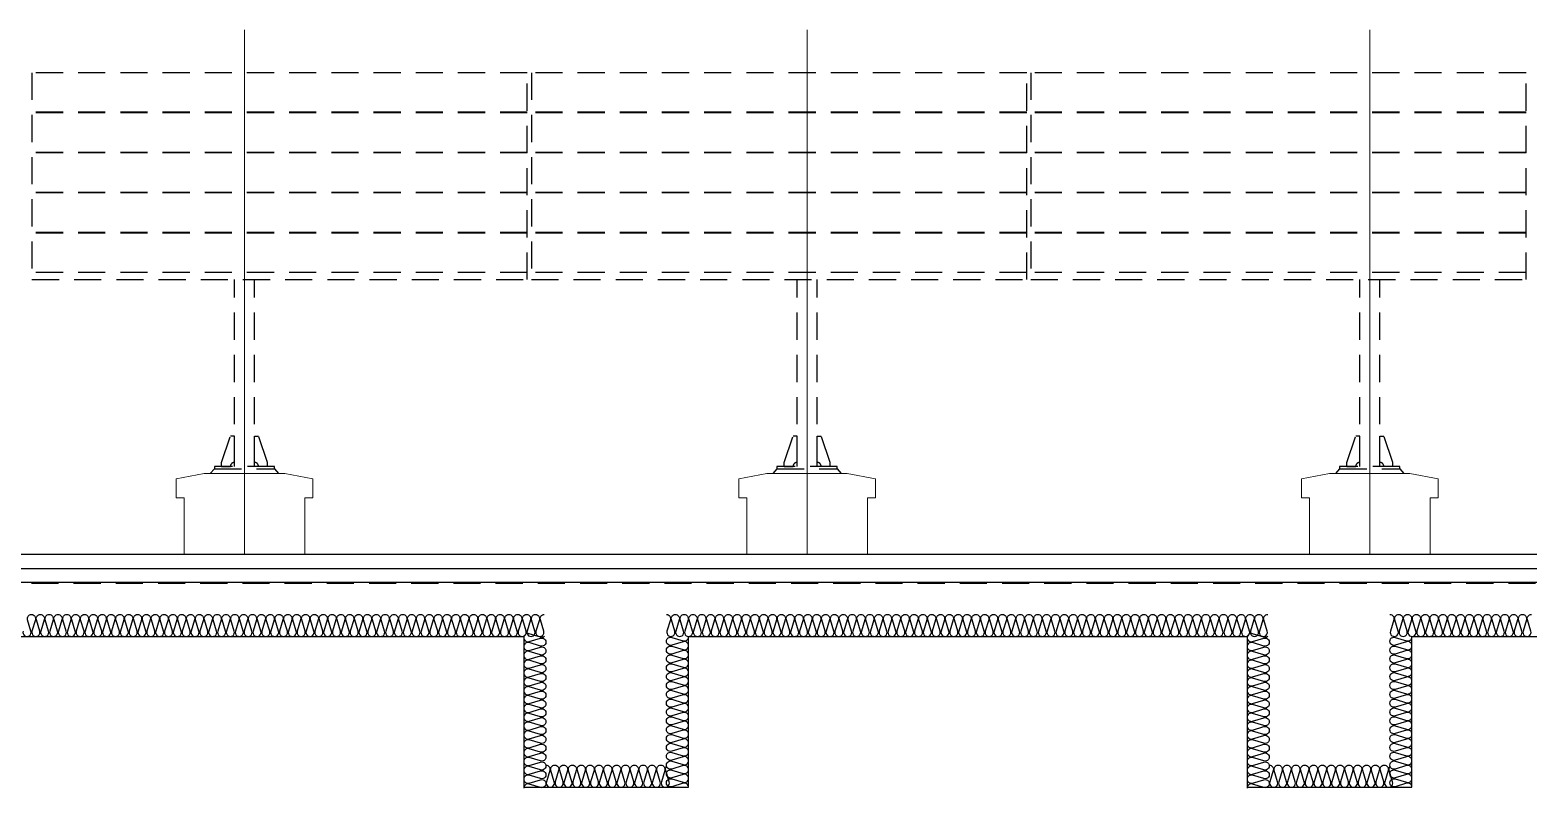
# Model space of a CAD drawing. Header units: millimetres. Extents: x 17311 to 801382, y -242618 to -104888.
# Drawn here: x 727493 to 734948, y -156844 to -153072 of the extents above; entities that cross this region are included whole.
import ezdxf

# ---------------------------------------------------------------- set-up
doc = ezdxf.new("R2010")
doc.units = ezdxf.units.MM
doc.header["$LTSCALE"] = 250
doc.linetypes.add('HID', pattern=[2.8, 1.8, -1])
doc.layers.add('A-ELE-9', color=9, linetype='Continuous', lineweight=5)
doc.layers.add('CEN', color=1, linetype='Continuous', lineweight=9)
for name, color, linetype in [('A-FIN', 6, 'Continuous'), ('A-FIN-8', 8, 'Continuous'), ('A-HAT-WIREMESH', 9, 'g_mesh'), ('A-WP', 1, 'HID'), ('ISL', 251, 'Continuous'), ('S-ELE-5', 8, 'Continuous'), ('태양광 모듈', 5, 'Continuous')]:
    doc.layers.add(name, color=color, linetype=linetype)
doc.styles.add('Gdim', font='')
doc.styles.get('Gdim').set_extended_font_data('Dotum')
doc.linetypes.add('g_mesh', pattern='A,10,-0.8,["X",Gdim,S=0.6,R=0,X=-0.15,Y=-0.3],-0.8', length=11.6)

msp = doc.modelspace()

# ---------------------------------------------------------------- linework, layer by layer
at = {"layer": 'A-ELE-9', "linetype": 'Continuous', "ltscale": 0.3, "elevation": 0}
for points in [[(728260.7, -155679.5), (728260.7, -155399.5), (728220.7, -155399.5), (728220.7, -155305.2), (728360.7, -155279.5), (728760.7, -155279.5), (728900.7, -155305.2), (728900.7, -155399.5), (728860.7, -155399.5), (728860.7, -155679.5)], [(731060.7, -155679.5), (731060.7, -155399.5), (731020.7, -155399.5), (731020.7, -155305.2), (731160.7, -155279.5), (731560.7, -155279.5), (731700.7, -155305.2), (731700.7, -155399.5), (731660.7, -155399.5), (731660.7, -155679.5)], [(733860.7, -155679.5), (733860.7, -155399.5), (733820.7, -155399.5), (733820.7, -155305.2), (733960.7, -155279.5), (734360.7, -155279.5), (734500.7, -155305.2), (734500.7, -155399.5), (734460.7, -155399.5), (734460.7, -155679.5)]]:
    msp.add_lwpolyline(points, dxfattribs=at)
at = {"layer": 'A-FIN'}
msp.add_line((723528.7, -155679.5), (758842.7, -155679.5), dxfattribs=at)
at = {"layer": 'A-FIN-8'}
msp.add_line((759342.4, -155821.5), (723028.9, -155821.5), dxfattribs=at)
at = {"layer": 'A-HAT-WIREMESH', "ltscale": 0.6}
msp.add_line((723018.7, -155750.5), (759352.7, -155750.5), dxfattribs=at)
at = {"layer": 'A-WP', "ltscale": 0.3}
msp.add_line((759345.5, -155826.5), (723025.8, -155826.5), dxfattribs=at)
at = {"layer": 'CEN'}
for p, q in [((728560.7, -153072.1), (728560.7, -155679.5)), ((731360.7, -153072.1), (731360.7, -155679.5)), ((734160.7, -153072.1), (734160.7, -155679.5))]:
    msp.add_line(p, q, dxfattribs=at)
at = {"layer": 'ISL', "elevation": 0}
for points in [[(727459.3, -156062.8, 1.372593), (727498.1, -156062.8), (727481.3, -156006.1, -0.509267), (727500.7, -155979.5, -0.509267), (727520.1, -156006.1), (727503.3, -156062.8, 1.372593), (727542.1, -156062.8), (727525.3, -156006.1, -0.509267), (727544.7, -155979.5, -0.509267), (727564.1, -156006.1), (727547.3, -156062.8, 1.372593), (727586.1, -156062.8), (727569.3, -156006.1, -0.509267), (727588.7, -155979.5, -0.509267), (727608.1, -156006.1), (727591.3, -156062.8, 1.372593), (727630.1, -156062.8), (727613.3, -156006.1, -0.509267), (727632.7, -155979.5, -0.509267), (727652.1, -156006.1), (727635.3, -156062.8, 1.372593), (727674.1, -156062.8), (727657.3, -156006.1, -0.509267), (727676.7, -155979.5, -0.509267), (727696.1, -156006.1), (727679.3, -156062.8, 1.372593), (727718.1, -156062.8), (727701.3, -156006.1, -0.509267), (727720.7, -155979.5, -0.509267), (727740.1, -156006.1), (727723.3, -156062.8, 1.372593), (727762.1, -156062.8), (727745.3, -156006.1, -0.509267), (727764.7, -155979.5, -0.509267), (727784.1, -156006.1), (727767.3, -156062.8, 1.372593), (727806.1, -156062.8), (727789.3, -156006.1, -0.509267), (727808.7, -155979.5, -0.509267), (727828.1, -156006.1), (727811.3, -156062.8, 1.372593), (727850.1, -156062.8), (727833.3, -156006.1, -0.509267), (727852.7, -155979.5, -0.509267), (727872.1, -156006.1), (727855.3, -156062.8, 1.372593), (727894.1, -156062.8), (727877.3, -156006.1, -0.509267), (727896.7, -155979.5, -0.509267), (727916.1, -156006.1), (727899.3, -156062.8, 1.372593), (727938.1, -156062.8), (727921.3, -156006.1, -0.509267), (727940.7, -155979.5, -0.509267), (727960.1, -156006.1), (727943.3, -156062.8, 1.372593), (727982.1, -156062.8), (727965.3, -156006.1, -0.509267), (727984.7, -155979.5, -0.509267), (728004.1, -156006.1), (727987.3, -156062.8, 1.372593), (728026.1, -156062.8), (728009.3, -156006.1, -0.509267), (728028.7, -155979.5, -0.509267), (728048.1, -156006.1), (728031.3, -156062.8, 1.372593), (728070.1, -156062.8), (728053.3, -156006.1, -0.509267), (728072.7, -155979.5, -0.509267), (728092.1, -156006.1), (728075.3, -156062.8, 1.372593), (728114.1, -156062.8), (728097.3, -156006.1, -0.509267), (728116.7, -155979.5, -0.509267), (728136.1, -156006.1), (728119.3, -156062.8, 1.372593), (728158.1, -156062.8), (728141.3, -156006.1, -0.509267), (728160.7, -155979.5, -0.509267), (728180.1, -156006.1), (728163.3, -156062.8, 1.372593), (728202.1, -156062.8), (728185.3, -156006.1, -0.509267), (728204.7, -155979.5, -0.509267), (728224.1, -156006.1), (728207.3, -156062.8, 1.372593), (728246.1, -156062.8), (728229.3, -156006.1, -0.509267), (728248.7, -155979.5, -0.509267), (728268.1, -156006.1), (728251.3, -156062.8, 1.372593), (728290.1, -156062.8), (728273.3, -156006.1, -0.509267), (728292.7, -155979.5, -0.509267), (728312.1, -156006.1), (728295.3, -156062.8, 1.372593), (728334.1, -156062.8), (728317.3, -156006.1, -0.509267), (728336.7, -155979.5, -0.509267), (728356.1, -156006.1), (728339.3, -156062.8, 1.372593), (728378.1, -156062.8), (728361.3, -156006.1, -0.509267), (728380.7, -155979.5, -0.509267), (728400.1, -156006.1), (728383.3, -156062.8, 1.372593), (728422.1, -156062.8), (728405.3, -156006.1, -0.509267), (728424.7, -155979.5, -0.509267), (728444.1, -156006.1), (728427.3, -156062.8, 1.372593), (728466.1, -156062.8), (728449.3, -156006.1, -0.509267), (728468.7, -155979.5, -0.509267), (728488.1, -156006.1), (728471.3, -156062.8, 1.372593), (728510.1, -156062.8), (728493.3, -156006.1, -0.509267), (728512.7, -155979.5, -0.509267), (728532.1, -156006.1), (728515.3, -156062.8, 1.372593), (728554.1, -156062.8), (728537.3, -156006.1, -0.509267), (728556.7, -155979.5, -0.509267), (728576.1, -156006.1), (728559.3, -156062.8, 1.372593), (728598.1, -156062.8), (728581.3, -156006.1, -0.509267), (728600.7, -155979.5, -0.509267), (728620.1, -156006.1), (728603.3, -156062.8, 1.372593), (728642.1, -156062.8), (728625.3, -156006.1, -0.509267), (728644.7, -155979.5, -0.509267), (728664.1, -156006.1), (728647.3, -156062.8, 1.372593), (728686.1, -156062.8), (728669.3, -156006.1, -0.509267), (728688.7, -155979.5, -0.509267), (728708.1, -156006.1), (728691.3, -156062.8, 1.372593), (728730.1, -156062.8), (728713.3, -156006.1, -0.509267), (728732.7, -155979.5, -0.509267), (728752.1, -156006.1), (728735.3, -156062.8, 1.372593), (728774.1, -156062.8), (728757.3, -156006.1, -0.509267), (728776.7, -155979.5, -0.509267), (728796.1, -156006.1), (728779.3, -156062.8, 1.372593), (728818.1, -156062.8), (728801.3, -156006.1, -0.509267), (728820.7, -155979.5, -0.509267), (728840.1, -156006.1), (728823.3, -156062.8, 1.372593), (728862.1, -156062.8), (728845.3, -156006.1, -0.509267), (728864.7, -155979.5, -0.509267), (728884.1, -156006.1), (728867.3, -156062.8, 1.372593), (728906.1, -156062.8), (728889.3, -156006.1, -0.509267), (728908.7, -155979.5, -0.509267), (728928.1, -156006.1), (728911.3, -156062.8, 1.372593), (728950.1, -156062.8), (728933.3, -156006.1, -0.509267), (728952.7, -155979.5, -0.509267), (728972.1, -156006.1), (728955.3, -156062.8, 1.372593), (728994.1, -156062.8), (728977.3, -156006.1, -0.509267), (728996.7, -155979.5, -0.509267), (729016.1, -156006.1), (728999.3, -156062.8, 1.372593), (729038.1, -156062.8), (729021.3, -156006.1, -0.509267), (729040.7, -155979.5, -0.509267), (729060.1, -156006.1), (729043.3, -156062.8, 1.372593), (729082.1, -156062.8), (729065.3, -156006.1, -0.509267), (729084.7, -155979.5, -0.509267), (729104.1, -156006.1), (729087.3, -156062.8, 1.372593), (729126.1, -156062.8), (729109.3, -156006.1, -0.509267), (729128.7, -155979.5, -0.509267), (729148.1, -156006.1), (729131.3, -156062.8, 1.372593), (729170.1, -156062.8), (729153.3, -156006.1, -0.509267), (729172.7, -155979.5, -0.509267), (729192.1, -156006.1), (729175.3, -156062.8, 1.372593), (729214.1, -156062.8), (729197.3, -156006.1, -0.509267), (729216.7, -155979.5, -0.509267), (729236.1, -156006.1), (729219.3, -156062.8, 1.372593), (729258.1, -156062.8), (729241.3, -156006.1, -0.509267), (729260.7, -155979.5, -0.509267), (729280.1, -156006.1), (729263.3, -156062.8, 1.372593), (729302.1, -156062.8), (729285.3, -156006.1, -0.509267), (729304.7, -155979.5, -0.509267), (729324.1, -156006.1), (729307.3, -156062.8, 1.372593), (729346.1, -156062.8), (729329.3, -156006.1, -0.509267), (729348.7, -155979.5, -0.509267), (729368.1, -156006.1), (729351.3, -156062.8, 1.372593), (729390.1, -156062.8), (729373.3, -156006.1, -0.509267), (729392.7, -155979.5, -0.509267), (729412.1, -156006.1), (729395.3, -156062.8, 1.372593), (729434.1, -156062.8), (729417.3, -156006.1, -0.509267), (729436.7, -155979.5, -0.509267), (729456.1, -156006.1), (729439.3, -156062.8, 1.372593), (729478.1, -156062.8), (729461.3, -156006.1, -0.509267), (729480.7, -155979.5, -0.509267), (729500.1, -156006.1), (729483.3, -156062.8, 1.372593), (729522.1, -156062.8), (729505.3, -156006.1, -0.509267), (729524.7, -155979.5, -0.509267), (729544.1, -156006.1), (729527.3, -156062.8, 1.372593), (729566.1, -156062.8), (729549.3, -156006.1, -0.509267), (729568.7, -155979.5, -0.509267), (729588.1, -156006.1), (729571.3, -156062.8, 1.372593), (729610.1, -156062.8), (729593.3, -156006.1, -0.509267), (729612.7, -155979.5, -0.509267), (729632.1, -156006.1), (729615.3, -156062.8, 1.372593), (729654.1, -156062.8), (729637.3, -156006.1, -0.509267), (729656.7, -155979.5, -0.509267), (729676.1, -156006.1), (729659.3, -156062.8, 1.372593), (729698.1, -156062.8), (729681.3, -156006.1, -0.509267), (729700.7, -155979.5, -0.509267), (729720.1, -156006.1), (729703.3, -156062.8, 1.372593), (729742.1, -156062.8), (729725.3, -156006.1, -0.509267), (729744.7, -155979.5, -0.509267), (729764.1, -156006.1), (729747.3, -156062.8, 1.372593), (729786.1, -156062.8), (729769.3, -156006.1, -0.509267), (729788.7, -155979.5, -0.509267), (729808.1, -156006.1), (729791.3, -156062.8, 1.372593), (729830.1, -156062.8), (729813.3, -156006.1, -0.509267), (729832.7, -155979.5, -0.509267), (729852.1, -156006.1), (729835.3, -156062.8, 1.372593), (729874.1, -156062.8), (729857.3, -156006.1, -0.509267), (729876.7, -155979.5, -0.509267), (729896.1, -156006.1), (729879.3, -156062.8, 1.372593), (729918.1, -156062.8), (729901.3, -156006.1, -0.509267), (729920.7, -155979.5, -0.509267), (729940.1, -156006.1), (729923.3, -156062.8, 1.372593), (729962.1, -156062.8), (729945.3, -156006.1, -0.509267), (729964.7, -155979.5, -0.509267), (729984.1, -156006.1), (729967.3, -156062.8, 1.372593), (730006.1, -156062.8), (729989.3, -156006.1, -0.509267), (730008.7, -155979.5, -0.509267), (730028.1, -156006.1), (730011.3, -156062.8, 1.372593), (730050.1, -156062.8), (730033.3, -156006.1, -0.509267), (730052.7, -155979.5)], [(730660.7, -155979.5, -0.509267), (730680.1, -156006.1), (730663.3, -156062.8, 1.372593), (730702.1, -156062.8), (730685.3, -156006.1, -0.509267), (730704.7, -155979.5, -0.509267), (730724.1, -156006.1), (730707.3, -156062.8, 1.372593), (730746.1, -156062.8), (730729.3, -156006.1, -0.509267), (730748.7, -155979.5, -0.509267), (730768.1, -156006.1), (730751.3, -156062.8, 1.372593), (730790.1, -156062.8), (730773.3, -156006.1, -0.509267), (730792.7, -155979.5, -0.509267), (730812.1, -156006.1), (730795.3, -156062.8, 1.372593), (730834.1, -156062.8), (730817.3, -156006.1, -0.509267), (730836.7, -155979.5, -0.509267), (730856.1, -156006.1), (730839.3, -156062.8, 1.372593), (730878.1, -156062.8), (730861.3, -156006.1, -0.509267), (730880.7, -155979.5, -0.509267), (730900.1, -156006.1), (730883.3, -156062.8, 1.372593), (730922.1, -156062.8), (730905.3, -156006.1, -0.509267), (730924.7, -155979.5, -0.509267), (730944.1, -156006.1), (730927.3, -156062.8, 1.372593), (730966.1, -156062.8), (730949.3, -156006.1, -0.509267), (730968.7, -155979.5, -0.509267), (730988.1, -156006.1), (730971.3, -156062.8, 1.372593), (731010.1, -156062.8), (730993.3, -156006.1, -0.509267), (731012.7, -155979.5, -0.509267), (731032.1, -156006.1), (731015.3, -156062.8, 1.372593), (731054.1, -156062.8), (731037.3, -156006.1, -0.509267), (731056.7, -155979.5, -0.509267), (731076.1, -156006.1), (731059.3, -156062.8, 1.372593), (731098.1, -156062.8), (731081.3, -156006.1, -0.509267), (731100.7, -155979.5, -0.509267), (731120.1, -156006.1), (731103.3, -156062.8, 1.372593), (731142.1, -156062.8), (731125.3, -156006.1, -0.509267), (731144.7, -155979.5, -0.509267), (731164.1, -156006.1), (731147.3, -156062.8, 1.372593), (731186.1, -156062.8), (731169.3, -156006.1, -0.509267), (731188.7, -155979.5, -0.509267), (731208.1, -156006.1), (731191.3, -156062.8, 1.372593), (731230.1, -156062.8), (731213.3, -156006.1, -0.509267), (731232.7, -155979.5, -0.509267), (731252.1, -156006.1), (731235.3, -156062.8, 1.372593), (731274.1, -156062.8), (731257.3, -156006.1, -0.509267), (731276.7, -155979.5, -0.509267), (731296.1, -156006.1), (731279.3, -156062.8, 1.372593), (731318.1, -156062.8), (731301.3, -156006.1, -0.509267), (731320.7, -155979.5, -0.509267), (731340.1, -156006.1), (731323.3, -156062.8, 1.372593), (731362.1, -156062.8), (731345.3, -156006.1, -0.509267), (731364.7, -155979.5, -0.509267), (731384.1, -156006.1), (731367.3, -156062.8, 1.372593), (731406.1, -156062.8), (731389.3, -156006.1, -0.509267), (731408.7, -155979.5, -0.509267), (731428.1, -156006.1), (731411.3, -156062.8, 1.372593), (731450.1, -156062.8), (731433.3, -156006.1, -0.509267), (731452.7, -155979.5, -0.509267), (731472.1, -156006.1), (731455.3, -156062.8, 1.372593), (731494.1, -156062.8), (731477.3, -156006.1, -0.509267), (731496.7, -155979.5, -0.509267), (731516.1, -156006.1), (731499.3, -156062.8, 1.372593), (731538.1, -156062.8), (731521.3, -156006.1, -0.509267), (731540.7, -155979.5, -0.509267), (731560.1, -156006.1), (731543.3, -156062.8, 1.372593), (731582.1, -156062.8), (731565.3, -156006.1, -0.509267), (731584.7, -155979.5, -0.509267), (731604.1, -156006.1), (731587.3, -156062.8, 1.372593), (731626.1, -156062.8), (731609.3, -156006.1, -0.509267), (731628.7, -155979.5, -0.509267), (731648.1, -156006.1), (731631.3, -156062.8, 1.372593), (731670.1, -156062.8), (731653.3, -156006.1, -0.509267), (731672.7, -155979.5, -0.509267), (731692.1, -156006.1), (731675.3, -156062.8, 1.372593), (731714.1, -156062.8), (731697.3, -156006.1, -0.509267), (731716.7, -155979.5, -0.509267), (731736.1, -156006.1), (731719.3, -156062.8, 1.372593), (731758.1, -156062.8), (731741.3, -156006.1, -0.509267), (731760.7, -155979.5, -0.509267), (731780.1, -156006.1), (731763.3, -156062.8, 1.372593), (731802.1, -156062.8), (731785.3, -156006.1, -0.509267), (731804.7, -155979.5, -0.509267), (731824.1, -156006.1), (731807.3, -156062.8, 1.372593), (731846.1, -156062.8), (731829.3, -156006.1, -0.509267), (731848.7, -155979.5, -0.509267), (731868.1, -156006.1), (731851.3, -156062.8, 1.372593), (731890.1, -156062.8), (731873.3, -156006.1, -0.509267), (731892.7, -155979.5, -0.509267), (731912.1, -156006.1), (731895.3, -156062.8, 1.372593), (731934.1, -156062.8), (731917.3, -156006.1, -0.509267), (731936.7, -155979.5, -0.509267), (731956.1, -156006.1), (731939.3, -156062.8, 1.372593), (731978.1, -156062.8), (731961.3, -156006.1, -0.509267), (731980.7, -155979.5, -0.509267), (732000.1, -156006.1), (731983.3, -156062.8, 1.372593), (732022.1, -156062.8), (732005.3, -156006.1, -0.509267), (732024.7, -155979.5, -0.509267), (732044.1, -156006.1), (732027.3, -156062.8, 1.372593), (732066.1, -156062.8), (732049.3, -156006.1, -0.509267), (732068.7, -155979.5, -0.509267), (732088.1, -156006.1), (732071.3, -156062.8, 1.372593), (732110.1, -156062.8), (732093.3, -156006.1, -0.509267), (732112.7, -155979.5, -0.509267), (732132.1, -156006.1), (732115.3, -156062.8, 1.372593), (732154.1, -156062.8), (732137.3, -156006.1, -0.509267), (732156.7, -155979.5, -0.509267), (732176.1, -156006.1), (732159.3, -156062.8, 1.372593), (732198.1, -156062.8), (732181.3, -156006.1, -0.509267), (732200.7, -155979.5, -0.509267), (732220.1, -156006.1), (732203.3, -156062.8, 1.372593), (732242.1, -156062.8), (732225.3, -156006.1, -0.509267), (732244.7, -155979.5, -0.509267), (732264.1, -156006.1), (732247.3, -156062.8, 1.372593), (732286.1, -156062.8), (732269.3, -156006.1, -0.509267), (732288.7, -155979.5, -0.509267), (732308.1, -156006.1), (732291.3, -156062.8, 1.372593), (732330.1, -156062.8), (732313.3, -156006.1, -0.509267), (732332.7, -155979.5, -0.509267), (732352.1, -156006.1), (732335.3, -156062.8, 1.372593), (732374.1, -156062.8), (732357.3, -156006.1, -0.509267), (732376.7, -155979.5, -0.509267), (732396.1, -156006.1), (732379.3, -156062.8, 1.372593), (732418.1, -156062.8), (732401.3, -156006.1, -0.509267), (732420.7, -155979.5, -0.509267), (732440.1, -156006.1), (732423.3, -156062.8, 1.372593), (732462.1, -156062.8), (732445.3, -156006.1, -0.509267), (732464.7, -155979.5, -0.509267), (732484.1, -156006.1), (732467.3, -156062.8, 1.372593), (732506.1, -156062.8), (732489.3, -156006.1, -0.509267), (732508.7, -155979.5, -0.509267), (732528.1, -156006.1), (732511.3, -156062.8, 1.372593), (732550.1, -156062.8), (732533.3, -156006.1, -0.509267), (732552.7, -155979.5, -0.509267), (732572.1, -156006.1), (732555.3, -156062.8, 1.372593), (732594.1, -156062.8), (732577.3, -156006.1, -0.509267), (732596.7, -155979.5, -0.509267), (732616.1, -156006.1), (732599.3, -156062.8, 1.372593), (732638.1, -156062.8), (732621.3, -156006.1, -0.509267), (732640.7, -155979.5, -0.509267), (732660.1, -156006.1), (732643.3, -156062.8, 1.372593), (732682.1, -156062.8), (732665.3, -156006.1, -0.509267), (732684.7, -155979.5, -0.509267), (732704.1, -156006.1), (732687.3, -156062.8, 1.372593), (732726.1, -156062.8), (732709.3, -156006.1, -0.509267), (732728.7, -155979.5, -0.509267), (732748.1, -156006.1), (732731.3, -156062.8, 1.372593), (732770.1, -156062.8), (732753.3, -156006.1, -0.509267), (732772.7, -155979.5, -0.509267), (732792.1, -156006.1), (732775.3, -156062.8, 1.372593), (732814.1, -156062.8), (732797.3, -156006.1, -0.509267), (732816.7, -155979.5, -0.509267), (732836.1, -156006.1), (732819.3, -156062.8, 1.372593), (732858.1, -156062.8), (732841.3, -156006.1, -0.509267), (732860.7, -155979.5, -0.509267), (732880.1, -156006.1), (732863.3, -156062.8, 1.372593), (732902.1, -156062.8), (732885.3, -156006.1, -0.509267), (732904.7, -155979.5, -0.509267), (732924.1, -156006.1), (732907.3, -156062.8, 1.372593), (732946.1, -156062.8), (732929.3, -156006.1, -0.509267), (732948.7, -155979.5, -0.509267), (732968.1, -156006.1), (732951.3, -156062.8, 1.372593), (732990.1, -156062.8), (732973.3, -156006.1, -0.509267), (732992.7, -155979.5, -0.509267), (733012.1, -156006.1), (732995.3, -156062.8, 1.372593), (733034.1, -156062.8), (733017.3, -156006.1, -0.509267), (733036.7, -155979.5, -0.509267), (733056.1, -156006.1), (733039.3, -156062.8, 1.372593), (733078.1, -156062.8), (733061.3, -156006.1, -0.509267), (733080.7, -155979.5, -0.509267), (733100.1, -156006.1), (733083.3, -156062.8, 1.372593), (733122.1, -156062.8), (733105.3, -156006.1, -0.509267), (733124.7, -155979.5, -0.509267), (733144.1, -156006.1), (733127.3, -156062.8, 1.372593), (733166.1, -156062.8), (733149.3, -156006.1, -0.509267), (733168.7, -155979.5, -0.509267), (733188.1, -156006.1), (733171.3, -156062.8, 1.372593), (733210.1, -156062.8), (733193.3, -156006.1, -0.509267), (733212.7, -155979.5, -0.509267), (733232.1, -156006.1), (733215.3, -156062.8, 1.372593), (733254.1, -156062.8), (733237.3, -156006.1, -0.509267), (733256.7, -155979.5, -0.509267), (733276.1, -156006.1), (733259.3, -156062.8, 1.372593), (733298.1, -156062.8), (733281.3, -156006.1, -0.509267), (733300.7, -155979.5, -0.509267), (733320.1, -156006.1), (733303.3, -156062.8, 1.372593), (733342.1, -156062.8), (733325.3, -156006.1, -0.509267), (733344.7, -155979.5, -0.509267), (733364.1, -156006.1), (733347.3, -156062.8, 1.372593), (733386.1, -156062.8), (733369.3, -156006.1, -0.509267), (733388.7, -155979.5, -0.509267), (733408.1, -156006.1), (733391.3, -156062.8, 1.372593), (733430.1, -156062.8), (733413.3, -156006.1, -0.509267), (733432.7, -155979.5, -0.509267), (733452.1, -156006.1), (733435.3, -156062.8, 1.372593), (733474.1, -156062.8), (733457.3, -156006.1, -0.509267), (733476.7, -155979.5, -0.509267), (733496.1, -156006.1), (733479.3, -156062.8, 1.372593), (733518.1, -156062.8), (733501.3, -156006.1, -0.509267), (733520.7, -155979.5, -0.509267), (733540.1, -156006.1), (733523.3, -156062.8, 1.372593), (733562.1, -156062.8), (733545.3, -156006.1, -0.509267), (733564.7, -155979.5, -0.509267), (733584.1, -156006.1), (733567.3, -156062.8, 1.372593), (733606.1, -156062.8), (733589.3, -156006.1, -0.509267), (733608.7, -155979.5, -0.509267), (733628.1, -156006.1), (733611.3, -156062.8, 1.372593), (733650.1, -156062.8), (733633.3, -156006.1, -0.509267), (733652.7, -155979.5)], [(734260.7, -155979.5, -0.509267), (734280.1, -156006.1), (734263.3, -156062.8, 1.372593), (734302.1, -156062.8), (734285.3, -156006.1, -0.509267), (734304.7, -155979.5, -0.509267), (734324.1, -156006.1), (734307.3, -156062.8, 1.372593), (734346.1, -156062.8), (734329.3, -156006.1, -0.509267), (734348.7, -155979.5, -0.509267), (734368.1, -156006.1), (734351.3, -156062.8, 1.372593), (734390.1, -156062.8), (734373.3, -156006.1, -0.509267), (734392.7, -155979.5, -0.509267), (734412.1, -156006.1), (734395.3, -156062.8, 1.372593), (734434.1, -156062.8), (734417.3, -156006.1, -0.509267), (734436.7, -155979.5, -0.509267), (734456.1, -156006.1), (734439.3, -156062.8, 1.372593), (734478.1, -156062.8), (734461.3, -156006.1, -0.509267), (734480.7, -155979.5, -0.509267), (734500.1, -156006.1), (734483.3, -156062.8, 1.372593), (734522.1, -156062.8), (734505.3, -156006.1, -0.509267), (734524.7, -155979.5, -0.509267), (734544.1, -156006.1), (734527.3, -156062.8, 1.372593), (734566.1, -156062.8), (734549.3, -156006.1, -0.509267), (734568.7, -155979.5, -0.509267), (734588.1, -156006.1), (734571.3, -156062.8, 1.372593), (734610.1, -156062.8), (734593.3, -156006.1, -0.509267), (734612.7, -155979.5, -0.509267), (734632.1, -156006.1), (734615.3, -156062.8, 1.372593), (734654.1, -156062.8), (734637.3, -156006.1, -0.509267), (734656.7, -155979.5, -0.509267), (734676.1, -156006.1), (734659.3, -156062.8, 1.372593), (734698.1, -156062.8), (734681.3, -156006.1, -0.509267), (734700.7, -155979.5, -0.509267), (734720.1, -156006.1), (734703.3, -156062.8, 1.372593), (734742.1, -156062.8), (734725.3, -156006.1, -0.509267), (734744.7, -155979.5, -0.509267), (734764.1, -156006.1), (734747.3, -156062.8, 1.372593), (734786.1, -156062.8), (734769.3, -156006.1, -0.509267), (734788.7, -155979.5, -0.509267), (734808.1, -156006.1), (734791.3, -156062.8, 1.372593), (734830.1, -156062.8), (734813.3, -156006.1, -0.509267), (734832.7, -155979.5, -0.509267), (734852.1, -156006.1), (734835.3, -156062.8, 1.372593), (734874.1, -156062.8), (734857.3, -156006.1, -0.509267), (734876.7, -155979.5, -0.509267), (734896.1, -156006.1), (734879.3, -156062.8, 1.372593), (734918.1, -156062.8), (734901.3, -156006.1, -0.509267), (734920.7, -155979.5, -0.509267), (734940.1, -156006.1), (734923.3, -156062.8, 1.372593), (734962.1, -156062.8), (734945.3, -156006.1, -0.509267), (734964.7, -155979.5, -0.509267)], [(730052.9, -156089.5, -0.250819), (730034, -156092.9), (729977.3, -156076.1, 0.509267), (729950.7, -156095.5, 0.509267), (729977.3, -156114.9), (730034, -156098.1, -1.372593), (730034, -156136.9), (729977.3, -156120.1, 0.509267), (729950.7, -156139.5, 0.509267), (729977.3, -156158.9), (730034, -156142.1, -1.372593), (730034, -156180.9), (729977.3, -156164.1, 0.509267), (729950.7, -156183.5, 0.509267), (729977.3, -156202.9), (730034, -156186.1, -1.372593), (730034, -156224.9), (729977.3, -156208.1, 0.509267), (729950.7, -156227.5, 0.509267), (729977.3, -156246.9), (730034, -156230.1, -1.372593), (730034, -156268.9), (729977.3, -156252.1, 0.509267), (729950.7, -156271.5, 0.509267), (729977.3, -156290.9), (730034, -156274.1, -1.372593), (730034, -156312.9), (729977.3, -156296.1, 0.509267), (729950.7, -156315.5, 0.509267), (729977.3, -156334.9), (730034, -156318.1, -1.372593), (730034, -156356.9), (729977.3, -156340.1, 0.509267), (729950.7, -156359.5, 0.509267), (729977.3, -156378.9), (730034, -156362.1, -1.372593), (730034, -156400.9), (729977.3, -156384.1, 0.509267), (729950.7, -156403.5, 0.509267), (729977.3, -156422.9), (730034, -156406.1, -1.372593), (730034, -156444.9), (729977.3, -156428.1, 0.509267), (729950.7, -156447.5, 0.509267), (729977.3, -156466.9), (730034, -156450.1, -1.372593), (730034, -156488.9), (729977.3, -156472.1, 0.509267), (729950.7, -156491.5, 0.509267), (729977.3, -156510.9), (730034, -156494.1, -1.372593), (730034, -156532.9), (729977.3, -156516.1, 0.509267), (729950.7, -156535.5, 0.509267), (729977.3, -156554.9), (730034, -156538.1, -1.372593), (730034, -156576.9), (729977.3, -156560.1, 0.509267), (729950.7, -156579.5, 0.509267), (729977.3, -156598.9), (730034, -156582.1, -1.372593), (730034, -156620.9), (729977.3, -156604.1, 0.509267), (729950.7, -156623.5, 0.509267), (729977.3, -156642.9), (730034, -156626.1, -1.372593), (730034, -156664.9), (729977.3, -156648.1, 0.509267), (729950.7, -156667.5, 0.509267), (729977.3, -156686.9), (730034, -156670.1, -1.372593), (730034, -156708.9), (729977.3, -156692.1, 0.509267), (729950.7, -156711.5, 0.509267), (729977.3, -156730.9), (730034, -156714.1, -1.372593), (730034, -156752.9), (729977.3, -156736.1, 0.509267), (729950.7, -156755.5, 0.509267), (729977.3, -156774.9), (730034, -156758.1, -1.372593), (730034, -156796.9), (729977.3, -156780.1, 0.509267), (729950.7, -156799.5, 0.509267), (729977.3, -156818.9), (730034, -156802.1, -1.372593), (730034, -156840.9), (729977.3, -156824.1, 0.509267), (729950.7, -156843.5)], [(730770.7, -156839.5, 0.509267), (730744, -156820), (730687.3, -156836.9, -1.372593), (730687.3, -156798), (730744, -156814.9, 0.509267), (730770.7, -156795.5, 0.509267), (730744, -156776), (730687.3, -156792.9, -1.372593), (730687.3, -156754), (730744, -156770.9, 0.509267), (730770.7, -156751.5, 0.509267), (730744, -156732), (730687.3, -156748.9, -1.372593), (730687.3, -156710), (730744, -156726.9, 0.509267), (730770.7, -156707.5, 0.509267), (730744, -156688), (730687.3, -156704.9, -1.372593), (730687.3, -156666), (730744, -156682.9, 0.509267), (730770.7, -156663.5, 0.509267), (730744, -156644), (730687.3, -156660.9, -1.372593), (730687.3, -156622), (730744, -156638.9, 0.509267), (730770.7, -156619.5, 0.509267), (730744, -156600), (730687.3, -156616.9, -1.372593), (730687.3, -156578), (730744, -156594.9, 0.509267), (730770.7, -156575.5, 0.509267), (730744, -156556), (730687.3, -156572.9, -1.372593), (730687.3, -156534), (730744, -156550.9, 0.509267), (730770.7, -156531.5, 0.509267), (730744, -156512), (730687.3, -156528.9, -1.372593), (730687.3, -156490), (730744, -156506.9, 0.509267), (730770.7, -156487.5, 0.509267), (730744, -156468), (730687.3, -156484.9, -1.372593), (730687.3, -156446), (730744, -156462.9, 0.509267), (730770.7, -156443.5, 0.509267), (730744, -156424), (730687.3, -156440.9, -1.372593), (730687.3, -156402), (730744, -156418.9, 0.509267), (730770.7, -156399.5, 0.509267), (730744, -156380), (730687.3, -156396.9, -1.372593), (730687.3, -156358), (730744, -156374.9, 0.509267), (730770.7, -156355.5, 0.509267), (730744, -156336), (730687.3, -156352.9, -1.372593), (730687.3, -156314), (730744, -156330.9, 0.509267), (730770.7, -156311.5, 0.509267), (730744, -156292), (730687.3, -156308.9, -1.372593), (730687.3, -156270), (730744, -156286.9, 0.509267), (730770.7, -156267.5, 0.509267), (730744, -156248), (730687.3, -156264.9, -1.372593), (730687.3, -156226), (730744, -156242.9, 0.509267), (730770.7, -156223.5, 0.509267), (730744, -156204), (730687.3, -156220.9, -1.372593), (730687.3, -156182), (730744, -156198.9, 0.509267), (730770.7, -156179.5, 0.509267), (730744, -156160), (730687.3, -156176.9, -1.372593), (730687.3, -156138), (730744, -156154.9, 0.509267), (730770.7, -156135.5, 0.509267), (730744, -156116), (730687.3, -156132.9, -1.372593), (730687.3, -156094), (730744, -156110.9, 0.509267), (730770.7, -156091.5, 0.024288), (730770.6, -156089.5, 0.024288)], [(733652.9, -156089.5, -0.250819), (733634, -156092.9), (733577.3, -156076.1, 0.509267), (733550.7, -156095.5, 0.509267), (733577.3, -156114.9), (733634, -156098.1, -1.372593), (733634, -156136.9), (733577.3, -156120.1, 0.509267), (733550.7, -156139.5, 0.509267), (733577.3, -156158.9), (733634, -156142.1, -1.372593), (733634, -156180.9), (733577.3, -156164.1, 0.509267), (733550.7, -156183.5, 0.509267), (733577.3, -156202.9), (733634, -156186.1, -1.372593), (733634, -156224.9), (733577.3, -156208.1, 0.509267), (733550.7, -156227.5, 0.509267), (733577.3, -156246.9), (733634, -156230.1, -1.372593), (733634, -156268.9), (733577.3, -156252.1, 0.509267), (733550.7, -156271.5, 0.509267), (733577.3, -156290.9), (733634, -156274.1, -1.372593), (733634, -156312.9), (733577.3, -156296.1, 0.509267), (733550.7, -156315.5, 0.509267), (733577.3, -156334.9), (733634, -156318.1, -1.372593), (733634, -156356.9), (733577.3, -156340.1, 0.509267), (733550.7, -156359.5, 0.509267), (733577.3, -156378.9), (733634, -156362.1, -1.372593), (733634, -156400.9), (733577.3, -156384.1, 0.509267), (733550.7, -156403.5, 0.509267), (733577.3, -156422.9), (733634, -156406.1, -1.372593), (733634, -156444.9), (733577.3, -156428.1, 0.509267), (733550.7, -156447.5, 0.509267), (733577.3, -156466.9), (733634, -156450.1, -1.372593), (733634, -156488.9), (733577.3, -156472.1, 0.509267), (733550.7, -156491.5, 0.509267), (733577.3, -156510.9), (733634, -156494.1, -1.372593), (733634, -156532.9), (733577.3, -156516.1, 0.509267), (733550.7, -156535.5, 0.509267), (733577.3, -156554.9), (733634, -156538.1, -1.372593), (733634, -156576.9), (733577.3, -156560.1, 0.509267), (733550.7, -156579.5, 0.509267), (733577.3, -156598.9), (733634, -156582.1, -1.372593), (733634, -156620.9), (733577.3, -156604.1, 0.509267), (733550.7, -156623.5, 0.509267), (733577.3, -156642.9), (733634, -156626.1, -1.372593), (733634, -156664.9), (733577.3, -156648.1, 0.509267), (733550.7, -156667.5, 0.509267), (733577.3, -156686.9), (733634, -156670.1, -1.372593), (733634, -156708.9), (733577.3, -156692.1, 0.509267), (733550.7, -156711.5, 0.509267), (733577.3, -156730.9), (733634, -156714.1, -1.372593), (733634, -156752.9), (733577.3, -156736.1, 0.509267), (733550.7, -156755.5, 0.509267), (733577.3, -156774.9), (733634, -156758.1, -1.372593), (733634, -156796.9), (733577.3, -156780.1, 0.509267), (733550.7, -156799.5, 0.509267), (733577.3, -156818.9), (733634, -156802.1, -1.372593), (733634, -156840.9), (733577.3, -156824.1, 0.509267), (733550.7, -156843.5)], [(734370.7, -156839.5, 0.509267), (734344, -156820), (734287.3, -156836.9, -1.372593), (734287.3, -156798), (734344, -156814.9, 0.509267), (734370.7, -156795.5, 0.509267), (734344, -156776), (734287.3, -156792.9, -1.372593), (734287.3, -156754), (734344, -156770.9, 0.509267), (734370.7, -156751.5, 0.509267), (734344, -156732), (734287.3, -156748.9, -1.372593), (734287.3, -156710), (734344, -156726.9, 0.509267), (734370.7, -156707.5, 0.509267), (734344, -156688), (734287.3, -156704.9, -1.372593), (734287.3, -156666), (734344, -156682.9, 0.509267), (734370.7, -156663.5, 0.509267), (734344, -156644), (734287.3, -156660.9, -1.372593), (734287.3, -156622), (734344, -156638.9, 0.509267), (734370.7, -156619.5, 0.509267), (734344, -156600), (734287.3, -156616.9, -1.372593), (734287.3, -156578), (734344, -156594.9, 0.509267), (734370.7, -156575.5, 0.509267), (734344, -156556), (734287.3, -156572.9, -1.372593), (734287.3, -156534), (734344, -156550.9, 0.509267), (734370.7, -156531.5, 0.509267), (734344, -156512), (734287.3, -156528.9, -1.372593), (734287.3, -156490), (734344, -156506.9, 0.509267), (734370.7, -156487.5, 0.509267), (734344, -156468), (734287.3, -156484.9, -1.372593), (734287.3, -156446), (734344, -156462.9, 0.509267), (734370.7, -156443.5, 0.509267), (734344, -156424), (734287.3, -156440.9, -1.372593), (734287.3, -156402), (734344, -156418.9, 0.509267), (734370.7, -156399.5, 0.509267), (734344, -156380), (734287.3, -156396.9, -1.372593), (734287.3, -156358), (734344, -156374.9, 0.509267), (734370.7, -156355.5, 0.509267), (734344, -156336), (734287.3, -156352.9, -1.372593), (734287.3, -156314), (734344, -156330.9, 0.509267), (734370.7, -156311.5, 0.509267), (734344, -156292), (734287.3, -156308.9, -1.372593), (734287.3, -156270), (734344, -156286.9, 0.509267), (734370.7, -156267.5, 0.509267), (734344, -156248), (734287.3, -156264.9, -1.372593), (734287.3, -156226), (734344, -156242.9, 0.509267), (734370.7, -156223.5, 0.509267), (734344, -156204), (734287.3, -156220.9, -1.372593), (734287.3, -156182), (734344, -156198.9, 0.509267), (734370.7, -156179.5, 0.509267), (734344, -156160), (734287.3, -156176.9, -1.372593), (734287.3, -156138), (734344, -156154.9, 0.509267), (734370.7, -156135.5, 0.509267), (734344, -156116), (734287.3, -156132.9, -1.372593), (734287.3, -156094), (734344, -156110.9, 0.509267), (734370.7, -156091.5, 0.024288), (734370.6, -156089.5, 0.024288)], [(730060.7, -156729.5, -0.509267), (730080.1, -156756.1), (730063.3, -156812.8, 1.372593), (730102.1, -156812.8), (730085.3, -156756.1, -0.509267), (730104.7, -156729.5, -0.509267), (730124.1, -156756.1), (730107.3, -156812.8, 1.372593), (730146.1, -156812.8), (730129.3, -156756.1, -0.509267), (730148.7, -156729.5, -0.509267), (730168.1, -156756.1), (730151.3, -156812.8, 1.372593), (730190.1, -156812.8), (730173.3, -156756.1, -0.509267), (730192.7, -156729.5, -0.509267), (730212.1, -156756.1), (730195.3, -156812.8, 1.372593), (730234.1, -156812.8), (730217.3, -156756.1, -0.509267), (730236.7, -156729.5, -0.509267), (730256.1, -156756.1), (730239.3, -156812.8, 1.372593), (730278.1, -156812.8), (730261.3, -156756.1, -0.509267), (730280.7, -156729.5, -0.509267), (730300.1, -156756.1), (730283.3, -156812.8, 1.372593), (730322.1, -156812.8), (730305.3, -156756.1, -0.509267), (730324.7, -156729.5, -0.509267), (730344.1, -156756.1), (730327.3, -156812.8, 1.372593), (730366.1, -156812.8), (730349.3, -156756.1, -0.509267), (730368.7, -156729.5, -0.509267), (730388.1, -156756.1), (730371.3, -156812.8, 1.372593), (730410.1, -156812.8), (730393.3, -156756.1, -0.509267), (730412.7, -156729.5, -0.509267), (730432.1, -156756.1), (730415.3, -156812.8, 1.372593), (730454.1, -156812.8), (730437.3, -156756.1, -0.509267), (730456.7, -156729.5, -0.509267), (730476.1, -156756.1), (730459.3, -156812.8, 1.372593), (730498.1, -156812.8), (730481.3, -156756.1, -0.509267), (730500.7, -156729.5, -0.509267), (730520.1, -156756.1), (730503.3, -156812.8, 1.372593), (730542.1, -156812.8), (730525.3, -156756.1, -0.509267), (730544.7, -156729.5, -0.509267), (730564.1, -156756.1), (730547.3, -156812.8, 1.372593), (730586.1, -156812.8), (730569.3, -156756.1, -0.509267), (730588.7, -156729.5, -0.509267), (730608.1, -156756.1), (730591.3, -156812.8, 1.372593), (730630.1, -156812.8), (730613.3, -156756.1, -0.509267), (730632.7, -156729.5, -0.509267), (730652.1, -156756.1), (730635.3, -156812.8, 1.372593), (730674.1, -156812.8), (730657.3, -156756.1, -0.250301), (730660.7, -156737.2, -0.250301)], [(733660.7, -156729.5, -0.509267), (733680.1, -156756.1), (733663.3, -156812.8, 1.372593), (733702.1, -156812.8), (733685.3, -156756.1, -0.509267), (733704.7, -156729.5, -0.509267), (733724.1, -156756.1), (733707.3, -156812.8, 1.372593), (733746.1, -156812.8), (733729.3, -156756.1, -0.509267), (733748.7, -156729.5, -0.509267), (733768.1, -156756.1), (733751.3, -156812.8, 1.372593), (733790.1, -156812.8), (733773.3, -156756.1, -0.509267), (733792.7, -156729.5, -0.509267), (733812.1, -156756.1), (733795.3, -156812.8, 1.372593), (733834.1, -156812.8), (733817.3, -156756.1, -0.509267), (733836.7, -156729.5, -0.509267), (733856.1, -156756.1), (733839.3, -156812.8, 1.372593), (733878.1, -156812.8), (733861.3, -156756.1, -0.509267), (733880.7, -156729.5, -0.509267), (733900.1, -156756.1), (733883.3, -156812.8, 1.372593), (733922.1, -156812.8), (733905.3, -156756.1, -0.509267), (733924.7, -156729.5, -0.509267), (733944.1, -156756.1), (733927.3, -156812.8, 1.372593), (733966.1, -156812.8), (733949.3, -156756.1, -0.509267), (733968.7, -156729.5, -0.509267), (733988.1, -156756.1), (733971.3, -156812.8, 1.372593), (734010.1, -156812.8), (733993.3, -156756.1, -0.509267), (734012.7, -156729.5, -0.509267), (734032.1, -156756.1), (734015.3, -156812.8, 1.372593), (734054.1, -156812.8), (734037.3, -156756.1, -0.509267), (734056.7, -156729.5, -0.509267), (734076.1, -156756.1), (734059.3, -156812.8, 1.372593), (734098.1, -156812.8), (734081.3, -156756.1, -0.509267), (734100.7, -156729.5, -0.509267), (734120.1, -156756.1), (734103.3, -156812.8, 1.372593), (734142.1, -156812.8), (734125.3, -156756.1, -0.509267), (734144.7, -156729.5, -0.509267), (734164.1, -156756.1), (734147.3, -156812.8, 1.372593), (734186.1, -156812.8), (734169.3, -156756.1, -0.509267), (734188.7, -156729.5, -0.509267), (734208.1, -156756.1), (734191.3, -156812.8, 1.372593), (734230.1, -156812.8), (734213.3, -156756.1, -0.509267), (734232.7, -156729.5, -0.509267), (734252.1, -156756.1), (734235.3, -156812.8, 1.372593), (734274.1, -156812.8), (734257.3, -156756.1, -0.250301), (734260.7, -156737.2, -0.250301)]]:
    msp.add_lwpolyline(points, format="xyb", dxfattribs=at)
at = {"layer": 'ISL'}
msp.add_lwpolyline([(723010.7, -156839.5), (723420.7, -156839.5), (723420.7, -156089.5), (726350.7, -156089.5), (726350.7, -156839.5), (727170.7, -156839.5), (727170.7, -156089.5), (729950.7, -156089.5), (729950.7, -156839.5), (730770.7, -156839.5), (730770.7, -156089.5), (733550.7, -156089.5), (733550.7, -156839.5), (734370.7, -156839.5), (734370.7, -156089.5), (737150.7, -156089.5)], dxfattribs=at)
at = {"layer": 'S-ELE-5', "linetype": 'HID', "ltscale": 0.3}
for p, q in [((728510.7, -155243.5), (728510.7, -154313.9)), ((728610.7, -155243.5), (728610.7, -154313.9)), ((731310.7, -155243.5), (731310.7, -154313.9)), ((731410.7, -155243.5), (731410.7, -154313.9)), ((734110.7, -155243.5), (734110.7, -154313.9)), ((734210.7, -155243.5), (734210.7, -154313.9)), ((728446.2, -155223.5), (728490.7, -155093.5)), ((728510.7, -155093.5), (728490.7, -155093.5)), ((728510.7, -155223.5), (728510.7, -155093.5)), ((728610.7, -155223.5), (728610.7, -155093.5)), ((728610.7, -155093.5), (728630.7, -155093.5)), ((728675.2, -155223.5), (728630.7, -155093.5)), ((731246.2, -155223.5), (731290.7, -155093.5)), ((731310.7, -155093.5), (731290.7, -155093.5)), ((731310.7, -155223.5), (731310.7, -155093.5)), ((731410.7, -155223.5), (731410.7, -155093.5)), ((731410.7, -155093.5), (731430.7, -155093.5)), ((731475.2, -155223.5), (731430.7, -155093.5)), ((734046.2, -155223.5), (734090.7, -155093.5)), ((734110.7, -155093.5), (734090.7, -155093.5)), ((734110.7, -155223.5), (734110.7, -155093.5)), ((734210.7, -155223.5), (734210.7, -155093.5)), ((734210.7, -155093.5), (734230.7, -155093.5)), ((734275.2, -155223.5), (734230.7, -155093.5)), ((728410.7, -155255.5), (728390.7, -155279.5)), ((728446.2, -155243.5), (728446.2, -155223.5)), ((728446.2, -155243.5), (728490.7, -155243.5)), ((728675.2, -155243.5), (728630.7, -155243.5)), ((728675.2, -155243.5), (728675.2, -155223.5)), ((728710.7, -155255.5), (728730.7, -155279.5)), ((731210.7, -155255.5), (731190.7, -155279.5)), ((731246.2, -155243.5), (731246.2, -155223.5)), ((731246.2, -155243.5), (731290.7, -155243.5)), ((731475.2, -155243.5), (731430.7, -155243.5)), ((731475.2, -155243.5), (731475.2, -155223.5)), ((731510.7, -155255.5), (731530.7, -155279.5)), ((734010.7, -155255.5), (733990.7, -155279.5)), ((734046.2, -155243.5), (734046.2, -155223.5)), ((734046.2, -155243.5), (734090.7, -155243.5)), ((734275.2, -155243.5), (734230.7, -155243.5)), ((734275.2, -155243.5), (734275.2, -155223.5)), ((734310.7, -155255.5), (734330.7, -155279.5))]:
    msp.add_line(p, q, dxfattribs=at)
at = {"layer": 'S-ELE-5', "linetype": 'HID', "ltscale": 0.3, "elevation": 0}
for points in [[(728410.7, -155243.5), (728410.7, -155255.5), (728710.7, -155255.5), (728710.7, -155243.5)], [(731210.7, -155243.5), (731210.7, -155255.5), (731510.7, -155255.5), (731510.7, -155243.5)], [(734010.7, -155243.5), (734010.7, -155255.5), (734310.7, -155255.5), (734310.7, -155243.5)]]:
    msp.add_lwpolyline(points, close=True, dxfattribs=at)
at = {"layer": 'S-ELE-5', "linetype": 'HID', "ltscale": 0.3}
for centre, start, end in [((728510.7, -155243.5), 90, 180), ((728610.7, -155243.5), 0, 90), ((731310.7, -155243.5), 90, 180), ((731410.7, -155243.5), 0, 90), ((734110.7, -155243.5), 90, 180), ((734210.7, -155243.5), 0, 90)]:
    msp.add_arc(centre, 20, start, end, dxfattribs=at)
at = {"layer": '태양광 모듈', "linetype": 'HID', "ltscale": 0.3}
for p, q in [((727503.2, -153284.5), (727503.2, -154313.9)), ((729968.2, -153284.5), (727503.2, -153284.5)), ((729968.2, -154313.9), (729968.2, -153284.5)), ((729988.2, -153284.5), (729988.2, -154313.9)), ((732453.2, -153284.5), (729988.2, -153284.5)), ((732453.2, -154313.9), (732453.2, -153284.5)), ((732473.2, -153284.5), (732473.2, -154313.9)), ((734938.2, -153284.5), (732473.2, -153284.5)), ((734938.2, -154313.9), (734938.2, -153284.5)), ((729968.2, -153481.4), (727503.2, -153481.4)), ((729968.2, -153484), (727503.2, -153484)), ((732453.2, -153481.4), (729988.2, -153481.4)), ((732453.2, -153484), (729988.2, -153484)), ((734938.2, -153481.4), (732473.2, -153481.4)), ((734938.2, -153484), (732473.2, -153484)), ((729968.2, -153680.9), (727503.2, -153680.9)), ((729968.2, -153683.5), (727503.2, -153683.5)), ((732453.2, -153680.9), (729988.2, -153680.9)), ((732453.2, -153683.5), (729988.2, -153683.5)), ((734938.2, -153680.9), (732473.2, -153680.9)), ((734938.2, -153683.5), (732473.2, -153683.5)), ((729968.2, -153880.4), (727503.2, -153880.4)), ((729968.2, -153883), (727503.2, -153883)), ((732453.2, -153880.4), (729988.2, -153880.4)), ((732453.2, -153883), (729988.2, -153883)), ((734938.2, -153880.4), (732473.2, -153880.4)), ((734938.2, -153883), (732473.2, -153883)), ((729968.2, -154080), (727503.2, -154080)), ((729968.2, -154082.6), (727503.2, -154082.6)), ((732453.2, -154080), (729988.2, -154080)), ((732453.2, -154082.6), (729988.2, -154082.6)), ((734938.2, -154080), (732473.2, -154080)), ((734938.2, -154082.6), (732473.2, -154082.6)), ((729968.2, -154279.5), (727503.2, -154279.5)), ((727503.2, -154313.9), (729968.2, -154313.9)), ((732453.2, -154279.5), (729988.2, -154279.5)), ((729988.2, -154313.9), (732453.2, -154313.9)), ((734938.2, -154279.5), (732473.2, -154279.5)), ((732473.2, -154313.9), (734938.2, -154313.9))]:
    msp.add_line(p, q, dxfattribs=at)

doc.saveas('drawing.dxf')
